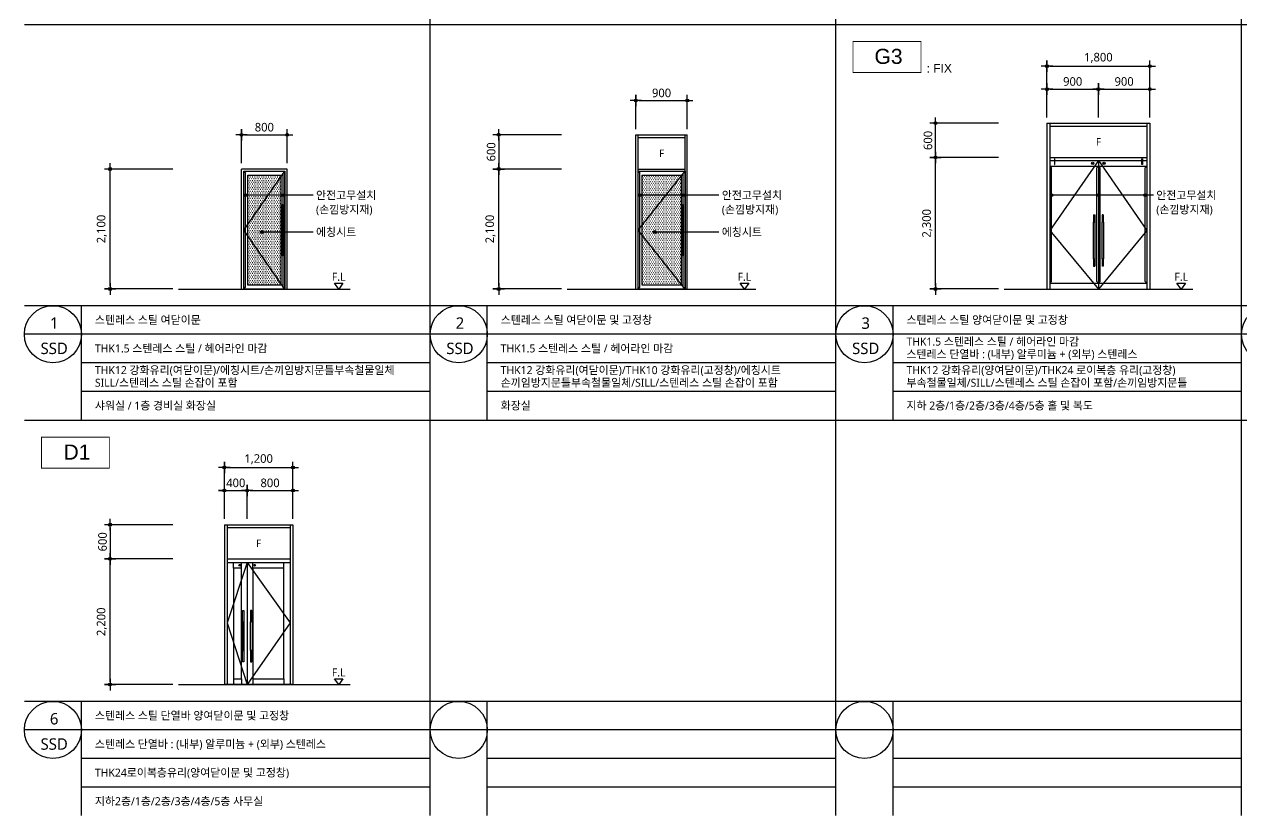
# Model space of a CAD drawing. Header units: millimetres. Extents: x 37653813 to 38677796, y 586285 to 874285.
# Drawn here: x 38475813 to 38497113, y 586835 to 600685 of the extents above; entities that cross this region are included whole.
import ezdxf
from ezdxf.enums import TextEntityAlignment as Align

# ---------------------------------------------------------------- set-up
doc = ezdxf.new("R2010")
doc.units = ezdxf.units.MM
doc.header["$LTSCALE"] = 1000
doc.header["$MEASUREMENT"] = 0
doc.header["$PDSIZE"] = -10
for name, pattern in [('-HID', [2.5, 1.5, -1]), ('CEN', [62, 60, -1, 0, -1]), ('HID', [2.5, 1.5, -1])]:
    doc.linetypes.add(name, pattern=pattern)
doc.layers.get('0').update_dxf_attribs({"linetype": 'CONTINUOUS'})
doc.layers.get('Defpoints').update_dxf_attribs({"color": 161, "linetype": 'CONTINUOUS'})
for name, color, linetype in [('1A', 1, 'HID'), ('___210319_친환경(ds)', 1, 'CONTINUOUS'), ('BOX', 6, 'CONTINUOUS'), ('center(창호)', 1, 'CEN'), ('dim0', 7, 'CONTINUOUS'), ('DOOR', 4, 'CONTINUOUS'), ('DOOR 2', 4, 'CONTINUOUS'), ('DOOR-ELE', 252, 'CONTINUOUS'), ('FIN6', 5, 'CONTINUOUS'), ('h 252', 252, 'CONTINUOUS'), ('HAT-1', 9, 'CONTINUOUS'), ('OPEN', 1, '-HID'), ('SYM', 7, 'CONTINUOUS'), ('TEX', 3, 'CONTINUOUS'), ('TEX-SYM', 3, 'CONTINUOUS'), ('TEXT', 3, 'CONTINUOUS'), ('txt', 3, 'CONTINUOUS'), ('WAL', 3, 'CONTINUOUS'), ('WID', 4, 'CONTINUOUS'), ('WIPEOUT', 7, 'CONTINUOUS')]:
    doc.layers.add(name, color=color, linetype=linetype)
doc.styles.add('ARIAL', font='arial.ttf')
doc.styles.add('나눔고딕 Se', font='NanumGothic.ttf')
doc.styles.add('나눔바른고딕', font='NanumBarunGothic.ttf')
doc.dimstyles.new('A1-100', dxfattribs={"dimtxt": 3, "dimasz": 1, "dimexe": 2, "dimexo": 2, "dimgap": 1, "dimtad": 1, "dimdec": 0, "dimzin": 12, "dimdsep": 46, "dimlunit": 6, "dimtxsty": '나눔바른고딕', "dimblk1": 'DIMDOT', "dimblk2": 'DIMDOT', "dimsah": 1, "dimcen": -1, "dimdle": 2, "dimclrd": 256, "dimclre": 256, "dimclrt": 3, "dimadec": 0, "dimazin": 0, "dimtfac": 1, "dimtdec": 0, "dimtix": 1, "dimtmove": 2, "dimatfit": 3, "dimldrblk": 'DIMDOT', "dimfxl": 1, "dimtvp": 1, "dimtolj": 1, "dimtzin": 12, "dimlwd": -1, "dimlwe": -1, "dimarcsym": 0})

# ---------------------------------------------------------------- blocks, each defined once
blk = doc.blocks.new('A$C712ccf53')
at = {"layer": 'HAT-1', "ltscale": 1000}
h = blk.add_hatch(dxfattribs=at)
h.set_pattern_fill('DOTS', color=256, scale=500)
h.set_pattern_definition([(0, (-17631336.21, 19939904.908), (15.625, 31.25), [0, -31.25])])
h.paths.add_polyline_path([(790, 1990), (110, 1990), (110, 70), (790, 70)])
at = {"layer": 'DOOR'}
for p, q in [((0, 0), (0, 2700)), ((40, 0), (40, 2700)), ((860, 0), (860, 2700)), ((900, 0), (900, 2700)), ((40, 2100), (860, 2100)), ((40, 0), (40, 2060)), ((40, 0), (40, 2060)), ((40, 2060), (860, 2060)), ((860, 0), (860, 2060)), ((860, 2060), (860, 0)), ((0, 0), (900, 0)), ((860, 0), (40, 0))]:
    blk.add_line(p, q, dxfattribs=at)
at = {"layer": 'DOOR', "ltscale": 1000}
for p, q in [((0, 2700), (900, 2700)), ((40, 2650), (860, 2650))]:
    blk.add_line(p, q, dxfattribs=at)
at = {"layer": 'DOOR-ELE', "ltscale": 1000}
for p, q in [((40, 2060), (70, 2030)), ((70, 30), (70, 2030)), ((805, 2009), (805, 2012)), ((860, 2060), (830, 2030)), ((830, 30), (830, 2030)), ((805, 1280), (805, 780)), ((805, 1280), (835, 1280)), ((805, 1280), (805, 780)), ((805, 1280), (835, 1280)), ((835, 780), (835, 1280)), ((835, 780), (835, 1280)), ((805, 780), (835, 780)), ((805, 780), (835, 780)), ((40, 0), (70, 30)), ((860, 0), (830, 30))]:
    blk.add_line(p, q, dxfattribs=at)
for points in [[(810, 1280), (810, 1480), (830, 1480), (830, 1280)], [(810, 1280), (810, 1480), (830, 1480), (830, 1280)], [(830, 780), (830, 580), (810, 580), (810, 780)], [(830, 780), (830, 580), (810, 580), (810, 780)]]:
    blk.add_lwpolyline(points, dxfattribs=at)
at = {"layer": 'FIN6'}
blk.add_lwpolyline([(110, 70), (110, 1990), (790, 1990), (790, 70)], close=True, dxfattribs=at)
at = {"layer": 'OPEN', "ltscale": 700}
for p, q in [((40, 1030), (860, 2060)), ((860, 0), (40, 1030))]:
    blk.add_line(p, q, dxfattribs=at)
blk = doc.blocks.new('DIMDOT')
at = {"linetype": 'Continuous'}
for p, q in [((-2, 0), (2, 0)), ((0, -2), (0, 2))]:
    blk.add_line(p, q, dxfattribs=at)
for radius in [0.5, 0.25]:
    blk.add_circle((0, 0), radius, dxfattribs=at)
blk = doc.blocks.new('*D230')
at = {"layer": 'Defpoints', "color": 0, "transparency": 16777216}
for p in [(38491757, 598953), (38492957, 598953), (38492957, 598353)]:
    blk.add_point(p, dxfattribs=at)
at = {"layer": 'dim0', "transparency": 16777216}
for p, q in [((38492857, 598953), (38491657, 598953)), ((38491757, 598403), (38491757, 598903)), ((38492857, 598353), (38491657, 598353))]:
    blk.add_line(p, q, dxfattribs=at)
at = {"layer": 'dim0', "transparency": 16777216, "xscale": 50, "yscale": 50, "zscale": 50}
for p, rotation in [((38491757, 598953), 90), ((38491757, 598353), 270)]:
    blk.add_blockref('DIMDOT', p, dxfattribs=dict(at, rotation=rotation))
at = {"layer": 'dim0', "color": 3, "transparency": 16777216, "insert": (38491625, 598653), "char_height": 150, "attachment_point": 5, "rotation": 90, "style": '나눔바른고딕'}
blk.add_mtext('\\A1;600', dxfattribs=at)
blk = doc.blocks.new('*D231')
at = {"layer": 'Defpoints', "color": 0, "transparency": 16777216}
for p in [(38491757, 598353), (38492957, 598353), (38492957, 596053)]:
    blk.add_point(p, dxfattribs=at)
at = {"layer": 'dim0', "transparency": 16777216}
for p, q in [((38492857, 598353), (38491657, 598353)), ((38491757, 596103), (38491757, 598303)), ((38492857, 596053), (38491657, 596053))]:
    blk.add_line(p, q, dxfattribs=at)
at = {"layer": 'dim0', "transparency": 16777216, "xscale": 50, "yscale": 50, "zscale": 50}
for p, rotation in [((38491757, 598353), 90), ((38491757, 596053), 270)]:
    blk.add_blockref('DIMDOT', p, dxfattribs=dict(at, rotation=rotation))
at = {"layer": 'dim0', "color": 3, "transparency": 16777216, "insert": (38491613, 597203), "char_height": 150, "attachment_point": 5, "rotation": 90, "style": '나눔바른고딕'}
blk.add_mtext('\\A1;2,300', dxfattribs=at)
blk = doc.blocks.new('*D232')
at = {"layer": 'Defpoints', "color": 0, "transparency": 16777216}
for p in [(38494607, 599553), (38493707, 598953), (38494607, 598953)]:
    blk.add_point(p, dxfattribs=at)
at = {"layer": 'dim0', "transparency": 16777216}
for p, q in [((38493707, 599053), (38493707, 599653)), ((38494607, 599053), (38494607, 599653)), ((38493757, 599553), (38494557, 599553))]:
    blk.add_line(p, q, dxfattribs=at)
at = {"layer": 'dim0', "transparency": 16777216, "xscale": 50, "yscale": 50, "zscale": 50, "rotation": 180}
blk.add_blockref('DIMDOT', (38493707, 599553), dxfattribs=at)
at = {"layer": 'dim0', "transparency": 16777216, "xscale": 50, "yscale": 50, "zscale": 50}
blk.add_blockref('DIMDOT', (38494607, 599553), dxfattribs=at)
at = {"layer": 'dim0', "color": 3, "transparency": 16777216, "insert": (38494157, 599684), "char_height": 150, "attachment_point": 5, "style": '나눔바른고딕'}
blk.add_mtext('\\A1;900', dxfattribs=at)
blk = doc.blocks.new('*D233')
at = {"layer": 'Defpoints', "color": 0, "transparency": 16777216}
for p in [(38495507, 599953), (38493707, 598953), (38495507, 598953)]:
    blk.add_point(p, dxfattribs=at)
at = {"layer": 'dim0', "transparency": 16777216}
for p, q in [((38493707, 599053), (38493707, 600053)), ((38495507, 599053), (38495507, 600053)), ((38493757, 599953), (38495457, 599953))]:
    blk.add_line(p, q, dxfattribs=at)
at = {"layer": 'dim0', "transparency": 16777216, "xscale": 50, "yscale": 50, "zscale": 50, "rotation": 180}
blk.add_blockref('DIMDOT', (38493707, 599953), dxfattribs=at)
at = {"layer": 'dim0', "transparency": 16777216, "xscale": 50, "yscale": 50, "zscale": 50}
blk.add_blockref('DIMDOT', (38495507, 599953), dxfattribs=at)
at = {"layer": 'dim0', "color": 3, "transparency": 16777216, "insert": (38494607, 600097), "char_height": 150, "attachment_point": 5, "style": '나눔바른고딕'}
blk.add_mtext('\\A1;1,800', dxfattribs=at)
blk = doc.blocks.new('*D234')
at = {"layer": 'Defpoints', "color": 0, "transparency": 16777216}
for p in [(38495507, 599553), (38494607, 598953), (38495507, 598953)]:
    blk.add_point(p, dxfattribs=at)
at = {"layer": 'dim0', "transparency": 16777216}
for p, q in [((38494607, 599053), (38494607, 599653)), ((38495507, 599053), (38495507, 599653)), ((38494657, 599553), (38495457, 599553))]:
    blk.add_line(p, q, dxfattribs=at)
at = {"layer": 'dim0', "transparency": 16777216, "xscale": 50, "yscale": 50, "zscale": 50, "rotation": 180}
blk.add_blockref('DIMDOT', (38494607, 599553), dxfattribs=at)
at = {"layer": 'dim0', "transparency": 16777216, "xscale": 50, "yscale": 50, "zscale": 50}
blk.add_blockref('DIMDOT', (38495507, 599553), dxfattribs=at)
at = {"layer": 'dim0', "color": 3, "transparency": 16777216, "insert": (38495057, 599684), "char_height": 150, "attachment_point": 5, "style": '나눔바른고딕'}
blk.add_mtext('\\A1;900', dxfattribs=at)
blk = doc.blocks.new('*D235')
at = {"layer": 'Defpoints', "color": 0, "transparency": 16777216}
for p in [(38484113, 598153), (38485313, 598153), (38485313, 596053)]:
    blk.add_point(p, dxfattribs=at)
at = {"layer": 'dim0', "transparency": 16777216}
for p, q in [((38485213, 598153), (38484013, 598153)), ((38484113, 596103), (38484113, 598103)), ((38485213, 596053), (38484013, 596053))]:
    blk.add_line(p, q, dxfattribs=at)
at = {"layer": 'dim0', "transparency": 16777216, "xscale": 50, "yscale": 50, "zscale": 50}
for p, rotation in [((38484113, 598153), 90), ((38484113, 596053), 270)]:
    blk.add_blockref('DIMDOT', p, dxfattribs=dict(at, rotation=rotation))
at = {"layer": 'dim0', "color": 3, "transparency": 16777216, "insert": (38483970, 597103), "char_height": 150, "attachment_point": 5, "rotation": 90, "style": '나눔바른고딕'}
blk.add_mtext('\\A1;2,100', dxfattribs=at)
blk = doc.blocks.new('*D236')
at = {"layer": 'Defpoints', "color": 0, "transparency": 16777216}
for p in [(38487413, 599353), (38486513, 598753), (38487413, 598753)]:
    blk.add_point(p, dxfattribs=at)
at = {"layer": 'dim0', "transparency": 16777216}
for p, q in [((38486513, 598853), (38486513, 599453)), ((38487413, 598853), (38487413, 599453)), ((38486563, 599353), (38487363, 599353))]:
    blk.add_line(p, q, dxfattribs=at)
at = {"layer": 'dim0', "transparency": 16777216, "xscale": 50, "yscale": 50, "zscale": 50, "rotation": 180}
blk.add_blockref('DIMDOT', (38486513, 599353), dxfattribs=at)
at = {"layer": 'dim0', "transparency": 16777216, "xscale": 50, "yscale": 50, "zscale": 50}
blk.add_blockref('DIMDOT', (38487413, 599353), dxfattribs=at)
at = {"layer": 'dim0', "color": 3, "transparency": 16777216, "insert": (38486963, 599484), "char_height": 150, "attachment_point": 5, "style": '나눔바른고딕'}
blk.add_mtext('\\A1;900', dxfattribs=at)
blk = doc.blocks.new('SSD-600')
at = {"layer": 'HAT-1', "ltscale": 1000}
h = blk.add_hatch(dxfattribs=at)
h.set_pattern_fill('DOTS', color=256, scale=500)
h.set_pattern_definition([(0, (-17631117.063, 19939485.105), (15.625, 31.25), [0, -31.25])])
h.paths.add_polyline_path([(709, 1570), (129, 1570), (129, -350), (709, -350)])
at = {"layer": 'DOOR'}
for p, q in [((19, -420), (19, 1680)), ((819, 1680), (19, 1680)), ((59, -420), (59, 1640)), ((779, -420), (779, 1640)), ((819, -420), (819, 1680)), ((819, -420), (819, 1680)), ((19, -420), (819, -420))]:
    blk.add_line(p, q, dxfattribs=at)
blk.add_lwpolyline([(59, -420), (59, 1640), (779, 1640), (779, -420)], close=True, dxfattribs=at)
at = {"layer": 'DOOR-ELE', "ltscale": 1000}
for p, q in [((59, 1640), (89, 1610)), ((89, -390), (89, 1610)), ((779, 1640), (749, 1610)), ((749, -390), (749, 1610)), ((724, 860), (724, 360)), ((724, 860), (754, 860)), ((724, 860), (724, 360)), ((724, 860), (754, 860)), ((754, 360), (754, 860)), ((754, 360), (754, 860)), ((724, 360), (754, 360)), ((724, 360), (754, 360)), ((59, -420), (89, -390)), ((779, -420), (749, -390))]:
    blk.add_line(p, q, dxfattribs=at)
for points in [[(729, 860), (729, 1060), (749, 1060), (749, 860)], [(729, 860), (729, 1060), (749, 1060), (749, 860)], [(749, 360), (749, 160), (729, 160), (729, 360)], [(749, 360), (749, 160), (729, 160), (729, 360)]]:
    blk.add_lwpolyline(points, dxfattribs=at)
at = {"layer": 'FIN6'}
blk.add_lwpolyline([(129, -350), (129, 1570), (709, 1570), (709, -350)], close=True, dxfattribs=at)
at = {"layer": 'OPEN', "ltscale": 700}
for p, q in [((59, 610), (779, 1640)), ((779, -420), (59, 610))]:
    blk.add_line(p, q, dxfattribs=at)
blk = doc.blocks.new('*D259')
at = {"layer": 'Defpoints', "color": 0, "transparency": 16777216}
for p in [(38477313, 598153), (38478513, 598153), (38478513, 596053)]:
    blk.add_point(p, dxfattribs=at)
at = {"layer": 'dim0', "transparency": 16777216}
for p, q in [((38478413, 598153), (38477213, 598153)), ((38477313, 596103), (38477313, 598103)), ((38478413, 596053), (38477213, 596053))]:
    blk.add_line(p, q, dxfattribs=at)
at = {"layer": 'dim0', "transparency": 16777216, "xscale": 50, "yscale": 50, "zscale": 50}
for p, rotation in [((38477313, 598153), 90), ((38477313, 596053), 270)]:
    blk.add_blockref('DIMDOT', p, dxfattribs=dict(at, rotation=rotation))
at = {"layer": 'dim0', "color": 3, "transparency": 16777216, "insert": (38477170, 597103), "char_height": 150, "attachment_point": 5, "rotation": 90, "style": '나눔바른고딕'}
blk.add_mtext('\\A1;2,100', dxfattribs=at)
blk = doc.blocks.new('*D260')
at = {"layer": 'Defpoints', "color": 0, "transparency": 16777216}
for p in [(38480413, 598753), (38479613, 598153), (38480413, 598153)]:
    blk.add_point(p, dxfattribs=at)
at = {"layer": 'dim0', "transparency": 16777216}
for p, q in [((38479613, 598253), (38479613, 598853)), ((38479663, 598753), (38480363, 598753)), ((38480413, 598253), (38480413, 598853))]:
    blk.add_line(p, q, dxfattribs=at)
at = {"layer": 'dim0', "transparency": 16777216, "xscale": 50, "yscale": 50, "zscale": 50, "rotation": 180}
blk.add_blockref('DIMDOT', (38479613, 598753), dxfattribs=at)
at = {"layer": 'dim0', "transparency": 16777216, "xscale": 50, "yscale": 50, "zscale": 50}
blk.add_blockref('DIMDOT', (38480413, 598753), dxfattribs=at)
at = {"layer": 'dim0', "color": 3, "transparency": 16777216, "insert": (38480013, 598884), "char_height": 150, "attachment_point": 5, "style": '나눔바른고딕'}
blk.add_mtext('\\A1;800', dxfattribs=at)
blk = doc.blocks.new('*D261')
at = {"layer": 'Defpoints', "color": 0, "transparency": 16777216}
for p in [(38485313, 598753), (38484113, 598153), (38485313, 598153)]:
    blk.add_point(p, dxfattribs=at)
at = {"layer": 'dim0', "transparency": 16777216}
for p, q in [((38485213, 598753), (38484013, 598753)), ((38484113, 598703), (38484113, 598203)), ((38485213, 598153), (38484013, 598153))]:
    blk.add_line(p, q, dxfattribs=at)
at = {"layer": 'dim0', "transparency": 16777216, "xscale": 50, "yscale": 50, "zscale": 50}
for p, rotation in [((38484113, 598753), 90), ((38484113, 598153), 270)]:
    blk.add_blockref('DIMDOT', p, dxfattribs=dict(at, rotation=rotation))
at = {"layer": 'dim0', "color": 3, "transparency": 16777216, "insert": (38483982, 598453), "char_height": 150, "attachment_point": 5, "rotation": 90, "style": '나눔바른고딕'}
blk.add_mtext('\\A1;600', dxfattribs=at)
blk = doc.blocks.new('ASD_1800X3000')
blk.add_wipeout([(1293, 2800), (93, 2800), (93, 0), (1293, 0)]).dxf.layer = 'h 252'
at = {"layer": '1A', "ltscale": 100}
for points in [[(493, 2140), (143, 1085), (493, 0)], [(493, 2140), (1243, 1085), (493, 0)]]:
    blk.add_lwpolyline(points, dxfattribs=at)
at = {"layer": 'DOOR 2', "color": 8}
for p, q in [((408, 1100), (438, 1100)), ((408, 1100), (408, 600)), ((438, 600), (438, 1100)), ((578, 1100), (548, 1100)), ((548, 600), (548, 1100)), ((578, 1100), (578, 600)), ((408, 600), (438, 600)), ((578, 600), (548, 600))]:
    blk.add_line(p, q, dxfattribs=at)
at = {"layer": 'DOOR 2', "color": 4}
for points in [[(93, 2800), (93, 0)], [(93, 2800), (1293, 2800)], [(143, 2800), (143, 0)], [(1243, 2800), (1243, 0)], [(1293, 2800), (1293, 0)], [(143, 2750), (1243, 2750)], [(143, 2200), (1243, 2200)], [(143, 2140), (1243, 2140)], [(493, 2140), (493, 0)], [(1293, 0), (93, 0)]]:
    blk.add_lwpolyline(points, dxfattribs=at)
at = {"layer": 'DOOR 2', "color": 8}
for points in [[(413, 1100), (413, 1300), (433, 1300), (433, 1100)], [(573, 1100), (573, 1300), (553, 1300), (553, 1100)], [(433, 600), (433, 400), (413, 400), (413, 600)], [(553, 600), (553, 400), (573, 400), (573, 600)]]:
    blk.add_lwpolyline(points, dxfattribs=at)
at = {"layer": 'FIN6', "ltscale": 0.1}
for p, q in [((253, 2040), (253, 2140)), ((393, 2040), (393, 2140)), ((593, 2040), (593, 2140)), ((1133, 2040), (1133, 2140)), ((253, 100), (253, 0)), ((393, 100), (393, 0)), ((593, 100), (593, 0)), ((1133, 100), (1133, 0))]:
    blk.add_line(p, q, dxfattribs=at)
at = {"layer": 'FIN6'}
for points in [[(253, 100), (393, 100), (393, 2040), (253, 2040)], [(1133, 2040), (593, 2040), (593, 100), (1133, 100)]]:
    blk.add_lwpolyline(points, close=True, dxfattribs=at)
for centre in [(363, 2090), (623, 2090)]:
    blk.add_circle(centre, 15, dxfattribs=at)
at = {"layer": 'TEX-SYM', "style": '나눔고딕 Se'}
blk.add_text('F', height=130, dxfattribs=at).set_placement((693, 2475), align=Align.MIDDLE_CENTER)
blk = doc.blocks.new('*D269')
at = {"layer": 'Defpoints', "color": 0, "transparency": 16777216}
for p in [(38479713, 592528), (38479313, 591928), (38479713, 591928)]:
    blk.add_point(p, dxfattribs=at)
at = {"layer": 'dim0', "transparency": 16777216}
for p, q in [((38479313, 592028), (38479313, 592628)), ((38479713, 592028), (38479713, 592628)), ((38479263, 592528), (38479213, 592528)), ((38479313, 592528), (38479713, 592528)), ((38479763, 592528), (38479813, 592528))]:
    blk.add_line(p, q, dxfattribs=at)
at = {"layer": 'dim0', "transparency": 16777216, "xscale": 50, "yscale": 50, "zscale": 50}
blk.add_blockref('DIMDOT', (38479313, 592528), dxfattribs=at)
at = {"layer": 'dim0', "transparency": 16777216, "xscale": 50, "yscale": 50, "zscale": 50, "rotation": 180}
blk.add_blockref('DIMDOT', (38479713, 592528), dxfattribs=at)
at = {"layer": 'dim0', "color": 3, "transparency": 16777216, "insert": (38479513, 592659), "char_height": 150, "attachment_point": 5, "style": '나눔바른고딕'}
blk.add_mtext('\\A1;400', dxfattribs=at)
blk = doc.blocks.new('*D270')
at = {"layer": 'Defpoints', "color": 0, "transparency": 16777216}
for p in [(38480513, 592928), (38479313, 591928), (38480513, 591928)]:
    blk.add_point(p, dxfattribs=at)
at = {"layer": 'dim0', "transparency": 16777216}
for p, q in [((38479313, 592028), (38479313, 593028)), ((38480513, 592028), (38480513, 593028)), ((38479363, 592928), (38480463, 592928))]:
    blk.add_line(p, q, dxfattribs=at)
at = {"layer": 'dim0', "transparency": 16777216, "xscale": 50, "yscale": 50, "zscale": 50, "rotation": 180}
blk.add_blockref('DIMDOT', (38479313, 592928), dxfattribs=at)
at = {"layer": 'dim0', "transparency": 16777216, "xscale": 50, "yscale": 50, "zscale": 50}
blk.add_blockref('DIMDOT', (38480513, 592928), dxfattribs=at)
at = {"layer": 'dim0', "color": 3, "transparency": 16777216, "insert": (38479913, 593072), "char_height": 150, "attachment_point": 5, "style": '나눔바른고딕'}
blk.add_mtext('\\A1;1,200', dxfattribs=at)
blk = doc.blocks.new('*D271')
at = {"layer": 'Defpoints', "color": 0, "transparency": 16777216}
for p in [(38480513, 592528), (38479713, 591928), (38480513, 591928)]:
    blk.add_point(p, dxfattribs=at)
at = {"layer": 'dim0', "transparency": 16777216}
for p, q in [((38479713, 592028), (38479713, 592628)), ((38480513, 592028), (38480513, 592628)), ((38479763, 592528), (38480463, 592528))]:
    blk.add_line(p, q, dxfattribs=at)
at = {"layer": 'dim0', "transparency": 16777216, "xscale": 50, "yscale": 50, "zscale": 50, "rotation": 180}
blk.add_blockref('DIMDOT', (38479713, 592528), dxfattribs=at)
at = {"layer": 'dim0', "transparency": 16777216, "xscale": 50, "yscale": 50, "zscale": 50}
blk.add_blockref('DIMDOT', (38480513, 592528), dxfattribs=at)
at = {"layer": 'dim0', "color": 3, "transparency": 16777216, "insert": (38480113, 592659), "char_height": 150, "attachment_point": 5, "style": '나눔바른고딕'}
blk.add_mtext('\\A1;800', dxfattribs=at)
blk = doc.blocks.new('*D272')
at = {"layer": 'Defpoints', "color": 0, "transparency": 16777216}
for p in [(38477313, 591328), (38478513, 591328), (38478513, 589128)]:
    blk.add_point(p, dxfattribs=at)
at = {"layer": 'dim0', "transparency": 16777216}
for p, q in [((38478413, 591328), (38477213, 591328)), ((38477313, 589178), (38477313, 591278)), ((38478413, 589128), (38477213, 589128))]:
    blk.add_line(p, q, dxfattribs=at)
at = {"layer": 'dim0', "transparency": 16777216, "xscale": 50, "yscale": 50, "zscale": 50}
for p, rotation in [((38477313, 591328), 90), ((38477313, 589128), 270)]:
    blk.add_blockref('DIMDOT', p, dxfattribs=dict(at, rotation=rotation))
at = {"layer": 'dim0', "color": 3, "transparency": 16777216, "insert": (38477170, 590228), "char_height": 150, "attachment_point": 5, "rotation": 90, "style": '나눔바른고딕'}
blk.add_mtext('\\A1;2,200', dxfattribs=at)
blk = doc.blocks.new('*D273')
at = {"layer": 'Defpoints', "color": 0, "transparency": 16777216}
for p in [(38478513, 591928), (38477313, 591328), (38478513, 591328)]:
    blk.add_point(p, dxfattribs=at)
at = {"layer": 'dim0', "transparency": 16777216}
for p, q in [((38478413, 591928), (38477213, 591928)), ((38477313, 591878), (38477313, 591378)), ((38478413, 591328), (38477213, 591328))]:
    blk.add_line(p, q, dxfattribs=at)
at = {"layer": 'dim0', "transparency": 16777216, "xscale": 50, "yscale": 50, "zscale": 50}
for p, rotation in [((38477313, 591928), 90), ((38477313, 591328), 270)]:
    blk.add_blockref('DIMDOT', p, dxfattribs=dict(at, rotation=rotation))
at = {"layer": 'dim0', "color": 3, "transparency": 16777216, "insert": (38477182, 591628), "char_height": 150, "attachment_point": 5, "rotation": 90, "style": '나눔바른고딕'}
blk.add_mtext('\\A1;600', dxfattribs=at)
blk = doc.blocks.new('A$C1C70472D')
at = {"layer": '___210319_친환경(ds)', "color": 2, "const_width": 13.2}
for points in [[(15500, 14100), (16688, 14100), (16688, 13557), (15500, 13557)], [(1300, 7175), (2488, 7175), (2488, 6632), (1300, 6632)]]:
    blk.add_lwpolyline(points, close=True, dxfattribs=at)
at = {"layer": '___210319_친환경(ds)', "color": 2, "style": 'ARIAL'}
for s, p in [('G3', (16121, 13839)), ('D1', (1921, 6914))]:
    blk.add_text(s, height=264, dxfattribs=at).set_placement(p, align=Align.MIDDLE_CENTER)
blk.add_text(': FIX', height=150, dxfattribs=at).set_placement((16788, 13632), align=Align.MIDDLE_LEFT)
blk = doc.blocks.new('SSD_3')
blk.add_wipeout([(0, 2900), (1800, 2900), (1800, 0), (0, 0)]).dxf.layer = 'WIPEOUT'
at = {"layer": 'DOOR', "ltscale": 1000}
for p, q in [((0, 2900), (0, 0)), ((0, 2900), (1800, 2900)), ((50, 2900), (50, 0)), ((50, 2850), (1750, 2850)), ((1750, 2900), (1750, 0)), ((1800, 2900), (1800, 0)), ((0, 0), (1800, 0))]:
    blk.add_line(p, q, dxfattribs=at)
at = {"layer": 'DOOR-ELE', "ltscale": 1000}
for p, q in [((50, 2150), (80, 2120)), ((815, 2201), (785, 2201)), ((785, 2198), (785, 2201)), ((815, 2198), (785, 2198)), ((815, 2198), (815, 2201)), ((900, 2150), (870, 2120)), ((900, 2150), (930, 2120)), ((985, 2201), (1015, 2201)), ((985, 2198), (985, 2201)), ((985, 2198), (1015, 2198)), ((1015, 2198), (1015, 2201)), ((1750, 2150), (1720, 2120)), ((80, 130), (80, 2120)), ((870, 130), (870, 2120)), ((930, 130), (930, 2120)), ((1720, 130), (1720, 2120)), ((815, 1300), (815, 1170)), ((815, 1300), (835, 1300)), ((815, 1300), (815, 1170)), ((815, 1300), (835, 1300)), ((835, 1300), (835, 1170)), ((835, 1300), (835, 1170)), ((965, 1300), (965, 1170)), ((985, 1300), (965, 1300)), ((965, 1300), (965, 1170)), ((985, 1300), (965, 1300)), ((985, 1300), (985, 1170)), ((985, 1300), (985, 1170)), ((810, 1170), (840, 1170)), ((810, 1170), (810, 530)), ((810, 1170), (840, 1170)), ((810, 1170), (810, 530)), ((840, 1170), (840, 530)), ((840, 1170), (840, 530)), ((990, 1170), (960, 1170)), ((960, 1170), (960, 530)), ((990, 1170), (960, 1170)), ((960, 1170), (960, 530)), ((990, 1170), (990, 530)), ((990, 1170), (990, 530)), ((810, 530), (840, 530)), ((810, 530), (840, 530)), ((815, 530), (815, 400)), ((815, 530), (815, 400)), ((835, 530), (835, 400)), ((835, 530), (835, 400)), ((990, 530), (960, 530)), ((990, 530), (960, 530)), ((965, 530), (965, 400)), ((965, 530), (965, 400)), ((985, 530), (985, 400)), ((985, 530), (985, 400)), ((815, 400), (835, 400)), ((815, 400), (835, 400)), ((985, 400), (965, 400)), ((985, 400), (965, 400)), ((50, 100), (80, 130)), ((900, 100), (870, 130)), ((900, 100), (930, 130)), ((1750, 100), (1720, 130))]:
    blk.add_line(p, q, dxfattribs=at)
for points in [[(140, 2280), (130, 2280), (130, 2180), (140, 2180)], [(1660, 2280), (1670, 2280), (1670, 2180), (1660, 2180)]]:
    blk.add_lwpolyline(points, close=True, dxfattribs=at)
for centre in [(800, 2200), (1000, 2200)]:
    blk.add_circle(centre, 20, dxfattribs=at)
at = {"layer": 'OPEN', "ltscale": 700}
for p, q in [((900, 2250), (50, 1025)), ((900, 2250), (1750, 1025)), ((50, 1025), (900, 0)), ((1750, 1025), (900, 0))]:
    blk.add_line(p, q, dxfattribs=at)
at = {"layer": 'WID'}
for p, q in [((50, 2300), (1750, 2300)), ((50, 2250), (1750, 2250)), ((50, 2150), (1750, 2150)), ((900, 2250), (900, 0)), ((50, 100), (1750, 100))]:
    blk.add_line(p, q, dxfattribs=at)

msp = doc.modelspace()

# ---------------------------------------------------------------- hatches: boundary and pattern name
at = {"layer": 'SYM', "ltscale": 1000}
h = msp.add_hatch(color=256, dxfattribs=at)
h.dxf.hatch_style = 1
edge = h.paths.add_edge_path()
edge.add_arc((38479683.4, 597694.2), 25, 0, 360)
h = msp.add_hatch(color=256, dxfattribs=at)
h.dxf.hatch_style = 1
edge = h.paths.add_edge_path()
edge.add_arc((38480343.4, 597694.2), 25, 0, 360)
h = msp.add_hatch(color=256, dxfattribs=at)
h.dxf.hatch_style = 1
edge = h.paths.add_edge_path()
edge.add_arc((38486583.4, 597694.2), 25, 0, 360)
h = msp.add_hatch(color=256, dxfattribs=at)
h.dxf.hatch_style = 1
edge = h.paths.add_edge_path()
edge.add_arc((38487343.4, 597694.2), 25, 0, 360)
h = msp.add_hatch(color=256, dxfattribs=at)
h.dxf.hatch_style = 1
edge = h.paths.add_edge_path()
edge.add_arc((38493786.9, 597694.2), 25, 0, 360)
h = msp.add_hatch(color=256, dxfattribs=at)
h.dxf.hatch_style = 1
edge = h.paths.add_edge_path()
edge.add_arc((38494606.9, 597694.2), 25, 0, 360)
h = msp.add_hatch(color=256, dxfattribs=at)
h.dxf.hatch_style = 1
edge = h.paths.add_edge_path()
edge.add_arc((38495426.9, 597694.2), 25, 0, 360)
h = msp.add_hatch(color=256, dxfattribs=at)
h.dxf.hatch_style = 1
edge = h.paths.add_edge_path()
edge.add_arc((38479966.2, 597049.2), 25, 0, 360)
h = msp.add_hatch(color=256, dxfattribs=at)
h.dxf.hatch_style = 1
edge = h.paths.add_edge_path()
edge.add_arc((38486843.4, 597049.2), 25, 0, 360)

# ---------------------------------------------------------------- linework, layer by layer
at = {"layer": 'BOX', "color": 3}
for p, q in [((38482913.4, 586835), (38482913.4, 614535)), ((38490013.4, 586835), (38490013.4, 614535)), ((38497113.4, 586835), (38497113.4, 614535)), ((38475813.4, 600685), (38511313.4, 600685)), ((38475813.4, 593760), (38511313.4, 593760))]:
    msp.add_line(p, q, dxfattribs=at)
at = {"layer": 'BOX'}
for p, q in [((38482913.4, 595760), (38475813.4, 595760)), ((38476813.4, 593760), (38476813.4, 595760)), ((38476813.4, 593760), (38476813.4, 595760)), ((38490013.4, 595760), (38482913.4, 595760)), ((38483913.4, 593760), (38483913.4, 595760)), ((38497113.4, 595760), (38490013.4, 595760)), ((38491013.4, 593760), (38491013.4, 595760)), ((38504213.4, 595760), (38497113.4, 595760)), ((38482913.4, 588835), (38475813.4, 588835)), ((38476813.4, 586835), (38476813.4, 588835)), ((38490013.4, 588835), (38482913.4, 588835)), ((38483913.4, 586835), (38483913.4, 588835)), ((38497113.4, 588835), (38490013.4, 588835)), ((38491013.4, 586835), (38491013.4, 588835))]:
    msp.add_line(p, q, dxfattribs=at)
at = {"layer": 'BOX', "color": 6}
for p, q in [((38476813.4, 595260), (38475813.4, 595260)), ((38476813.4, 595260), (38475813.4, 595260)), ((38483913.4, 595260), (38482913.4, 595260)), ((38491013.4, 595260), (38490013.4, 595260)), ((38498113.4, 595260), (38497113.4, 595260)), ((38476813.4, 588335), (38475813.4, 588335)), ((38483913.4, 588335), (38482913.4, 588335)), ((38491013.4, 588335), (38490013.4, 588335))]:
    msp.add_line(p, q, dxfattribs=at)
at = {"layer": 'BOX', "color": 5}
for p, q in [((38482913.4, 595260), (38476813.4, 595260)), ((38490013.4, 595260), (38483913.4, 595260)), ((38497113.4, 595260), (38491013.4, 595260)), ((38482913.4, 594760), (38476813.4, 594760)), ((38490013.4, 594760), (38483913.4, 594760)), ((38497113.4, 594760), (38491013.4, 594760)), ((38482913.4, 594260), (38476813.4, 594260)), ((38490013.4, 594260), (38483913.4, 594260)), ((38497113.4, 594260), (38491013.4, 594260)), ((38482913.4, 588335), (38476813.4, 588335)), ((38490013.4, 588335), (38483913.4, 588335)), ((38497113.4, 588335), (38491013.4, 588335)), ((38482913.4, 587835), (38476813.4, 587835)), ((38490013.4, 587835), (38483913.4, 587835)), ((38497113.4, 587835), (38491013.4, 587835)), ((38482913.4, 587335), (38476813.4, 587335)), ((38490013.4, 587335), (38483913.4, 587335)), ((38497113.4, 587335), (38491013.4, 587335))]:
    msp.add_line(p, q, dxfattribs=at)
at = {"layer": 'BOX', "color": 6}
for centre in [(38476313.4, 595260), (38476313.4, 595260), (38483413.4, 595260), (38490513.4, 595260), (38497613.4, 595260), (38476313.4, 588335), (38483413.4, 588335), (38490513.4, 588335)]:
    msp.add_circle(centre, 500, dxfattribs=at)
at = {"layer": 'center(창호)', "ltscale": 1000}
for p, q in [((38485313.4, 596052.8), (38488613.4, 596052.8)), ((38478513.4, 589127.8), (38481513.4, 589127.8))]:
    msp.add_line(p, q, dxfattribs=at)
at = {"layer": 'SYM', "ltscale": 1000}
for p, q in [((38487967.3, 597694.2), (38486593.4, 597694.2)), ((38487967.3, 597049.2), (38486843.4, 597049.2))]:
    msp.add_line(p, q, dxfattribs=at)
at = {"layer": 'SYM'}
for points in [[(38481238.4, 596152.8), (38481388.4, 596152.8), (38481313.4, 596052.8), (38481238.4, 596152.8)], [(38488338.4, 596152.8), (38488488.4, 596152.8), (38488413.4, 596052.8), (38488338.4, 596152.8)], [(38495981.9, 596152.8), (38496131.9, 596152.8), (38496056.9, 596052.8), (38495981.9, 596152.8)], [(38481238.4, 589227.8), (38481388.4, 589227.8), (38481313.4, 589127.8), (38481238.4, 589227.8)]]:
    msp.add_lwpolyline(points, dxfattribs=at)
at = {"layer": 'SYM', "ltscale": 1000}
for centre in [(38486583.4, 597694.2), (38487343.4, 597694.2), (38486843.4, 597049.2)]:
    msp.add_circle(centre, 25, dxfattribs=at)

# ---------------------------------------------------------------- block references
at = {"ltscale": 0.1}
msp.add_blockref('A$C712ccf53', (38486513.4, 596052.8), dxfattribs=at)

# ---------------------------------------------------------------- texts
at = {"layer": 'TEX', "color": 253, "style": '나눔바른고딕'}
for p in [(38481193.5, 596196.6), (38488293.5, 596196.6), (38495937, 596196.6), (38481193.5, 589271.6)]:
    msp.add_text('F.L', height=140, dxfattribs=at).set_placement(p)
at = {"layer": 'TEXT', "style": '나눔바른고딕'}
for s, p in [('안전고무설치', (38480917.3, 597694.2)), ('안전고무설치', (38488017.3, 597694.2)), ('안전고무설치', (38495619.4, 597694.2)), ('(손낌방지재)', (38480917.3, 597444.2)), ('(손낌방지재)', (38488017.3, 597444.2)), ('(손낌방지재)', (38495619.4, 597444.2)), ('에칭시트', (38480917.3, 597049.2)), ('에칭시트', (38488017.3, 597049.2)), ('스텐레스 스틸 여닫이문', (38477048.2, 595512.1)), ('스텐레스 스틸 여닫이문 및 고정창', (38484148.2, 595512.1)), ('스텐레스 스틸 양여닫이문 및 고정창', (38491248.2, 595512.1)), ('THK1.5 스텐레스 스틸 / 헤어라인 마감', (38491248.2, 595132.7)), ('THK1.5 스텐레스 스틸 / 헤어라인 마감', (38477048.2, 595012.7)), ('THK1.5 스텐레스 스틸 / 헤어라인 마감', (38484148.2, 595012.7)), ('스텐레스 단열바 : (내부) 알루미늄 + (외부) 스텐레스', (38491248.2, 594912.7)), ('THK12 강화유리(여닫이문)/에칭시트/손끼임방지문틀부속철물일체', (38477048.2, 594632.7)), ('THK12 강화유리(여닫이문)/THK10 강화유리(고정창)/에칭시트', (38484148.2, 594632.7)), ('THK12 강화유리(양여닫이문)/THK24 로이복층 유리(고정창)', (38491248.2, 594632.7)), ('SILL/스텐레스 스틸 손잡이 포함', (38477048.2, 594412.7)), ('손끼임방지문틀부속철물일체/SILL/스텐레스 스틸 손잡이 포함', (38484148.2, 594412.7)), ('부속철물일체/SILL/스텐레스 스틸 손잡이 포함/손끼임방지문틀', (38491248.2, 594412.7)), ('샤워실 / 1층 경비실 화장실', (38477048.2, 594012.7)), ('화장실', (38484148.2, 594012.7)), ('지하 2층/1층/2층/3층/4층/5층 홀 및 복도', (38491248.2, 594012.7)), ('스텐레스 스틸 단열바 양여닫이문 및 고정창', (38477048.2, 588587.1)), ('스텐레스 단열바 : (내부) 알루미늄 + (외부) 스텐레스', (38477048.2, 588087.7)), ('THK24로이복층유리(양여닫이문 및 고정창)', (38477048.2, 587587.7)), ('지하2층/1층/2층/3층/4층/5층 사무실', (38477048.2, 587087.7))]:
    msp.add_text(s, height=140, dxfattribs=at).set_placement(p, align=Align.MIDDLE_LEFT)
at = {"layer": 'txt', "style": '나눔바른고딕'}
for s, p in [('1', (38476335.2, 595455.8)), ('2', (38483435.2, 595455.8)), ('3', (38490535.2, 595455.8)), ('SSD', (38476335.2, 595013.7)), ('SSD', (38483435.2, 595013.7)), ('SSD', (38490535.2, 595013.7)), ('6', (38476335.2, 588530.8)), ('SSD', (38476335.2, 588088.7))]:
    msp.add_text(s, height=200, dxfattribs=at).set_placement(p, align=Align.MIDDLE_CENTER)

# ---------------------------------------------------------------- dimensions: what is measured, and where the dimension line sits
at = {"layer": 'dim0'}
dim = msp.add_linear_dim(base=(38487413.4, 599352.8), p1=(38486513.4, 598752.8), p2=(38487413.4, 598752.8), dimstyle='A1-100', override={"dimscale": 50}, dxfattribs=at)
dim.commit()
dim.dimension.update_dxf_attribs({"geometry": '*D236', "text_midpoint": (38486963.4, 599484.4)})
for base, p1, p2, angle, picture, middle in [((38491756.9, 598952.8), (38492956.9, 598352.8), (38492956.9, 598952.8), 90, '*D230', (38491625.3, 598652.8)), ((38484113.4, 598152.8), (38485313.4, 598752.8), (38485313.4, 598152.8), 270, '*D261', (38483981.8, 598452.8)), ((38491756.9, 598352.8), (38492956.9, 596052.8), (38492956.9, 598352.8), 90, '*D231', (38491613, 597202.8)), ((38477313.4, 598152.8), (38478513.4, 596052.8), (38478513.4, 598152.8), 90, '*D259', (38477169.6, 597102.8)), ((38484113.4, 598152.8), (38485313.4, 596052.8), (38485313.4, 598152.8), 90, '*D235', (38483969.6, 597102.8)), ((38477313.4, 591327.8), (38478513.4, 591927.8), (38478513.4, 591327.8), 270, '*D273', (38477181.8, 591627.8)), ((38477313.4, 591327.8), (38478513.4, 589127.8), (38478513.4, 591327.8), 90, '*D272', (38477169.6, 590227.8))]:
    dim = msp.add_linear_dim(base=base, p1=p1, p2=p2, angle=angle, dimstyle='A1-100', override={"dimscale": 50}, dxfattribs=at)
    dim.commit()
    dim.dimension.update_dxf_attribs({"geometry": picture, "text_midpoint": middle})

# ---------------------------------------------------------------- next in the draw order: block references
at = {"ltscale": 0.1}
msp.add_blockref('SSD_3', (38493706.9, 596052.8), dxfattribs=at)
msp.add_blockref('SSD-600', (38479594.2, 596472.6))
at = {"ltscale": 1000}
msp.add_blockref('ASD_1800X3000', (38479220.2, 589127.8), dxfattribs=at)

# ---------------------------------------------------------------- next in the draw order: texts
at = {"layer": 'dim0', "color": 3, "insert": (38486963.4, 598427.8), "char_height": 130, "attachment_point": 5, "style": '나눔바른고딕', "bg_fill": 3, "box_fill_scale": 1.25, "bg_fill_color": 256, "bg_fill_true_color": 13158600, "bg_fill_transparency": 0}
msp.add_mtext('\\A1;F}', dxfattribs=at)

# ---------------------------------------------------------------- next in the draw order: linework, layer by layer
at = {"layer": 'center(창호)', "ltscale": 1000}
for p, q in [((38478513.4, 596052.8), (38481513.4, 596052.8)), ((38492956.9, 596052.8), (38496256.9, 596052.8))]:
    msp.add_line(p, q, dxfattribs=at)
at = {"layer": 'SYM', "ltscale": 1000}
for p, q in [((38480867.3, 597694.2), (38479693.4, 597694.2)), ((38495569.4, 597694.2), (38493796.9, 597694.2)), ((38480867.3, 597049.2), (38479966.2, 597049.2))]:
    msp.add_line(p, q, dxfattribs=at)
for centre in [(38479683.4, 597694.2), (38480343.4, 597694.2), (38493786.9, 597694.2), (38494606.9, 597694.2), (38495426.9, 597694.2), (38479966.2, 597049.2)]:
    msp.add_circle(centre, 25, dxfattribs=at)

# ---------------------------------------------------------------- next in the draw order: texts
at = {"layer": 'dim0', "color": 3, "insert": (38494606.9, 598627.8), "char_height": 130, "attachment_point": 5, "style": '나눔바른고딕', "bg_fill": 3, "box_fill_scale": 1.25, "bg_fill_color": 256, "bg_fill_true_color": 13158600, "bg_fill_transparency": 0}
msp.add_mtext('\\A1;F}', dxfattribs=at)

# ---------------------------------------------------------------- next in the draw order: dimensions: what is measured, and where the dimension line sits
at = {"layer": 'dim0'}
for base, p1, p2, picture, middle in [((38495506.9, 599952.8), (38493706.9, 598952.8), (38495506.9, 598952.8), '*D233', (38494606.9, 600096.6)), ((38494606.9, 599552.8), (38493706.9, 598952.8), (38494606.9, 598952.8), '*D232', (38494156.9, 599684.4)), ((38495506.9, 599552.8), (38494606.9, 598952.8), (38495506.9, 598952.8), '*D234', (38495056.9, 599684.4)), ((38480413.4, 598752.8), (38479613.4, 598152.8), (38480413.4, 598152.8), '*D260', (38480013.4, 598884.3)), ((38480513.4, 592927.8), (38479313.4, 591927.8), (38480513.4, 591927.8), '*D270', (38479913.4, 593071.6)), ((38479713.4, 592527.8), (38479313.4, 591927.8), (38479713.4, 591927.8), '*D269', (38479513.4, 592659.3)), ((38480513.4, 592527.8), (38479713.4, 591927.8), (38480513.4, 591927.8), '*D271', (38480113.4, 592659.3))]:
    dim = msp.add_linear_dim(base=base, p1=p1, p2=p2, dimstyle='A1-100', override={"dimscale": 50}, dxfattribs=at)
    dim.commit()
    dim.dimension.update_dxf_attribs({"geometry": picture, "text_midpoint": middle})

# ---------------------------------------------------------------- next in the draw order: block references
at = {"layer": 'WAL', "ltscale": 0.1}
msp.add_blockref('A$C1C70472D', (38474813.4, 586285), dxfattribs=at)

doc.saveas('drawing.dxf')
